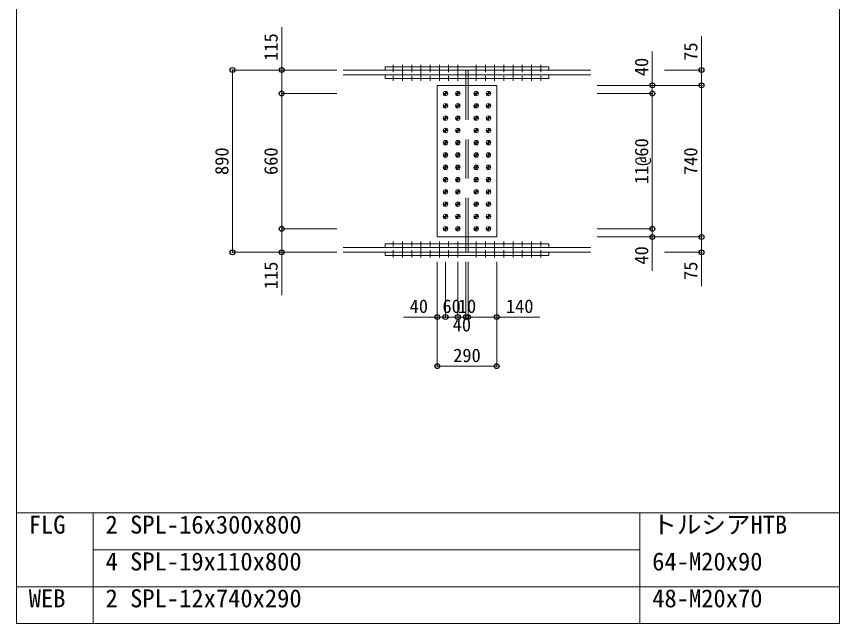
# Model space of a CAD drawing. Units: millimetres, scale not verified. Extents: x -8310 to 8310, y -4800 to 5700.
# Drawn here: x -8310 to -4290, y -4800 to -1836 of the extents above; entities that cross this region are included whole.
import ezdxf
from ezdxf.enums import TextEntityAlignment as Align

# ---------------------------------------------------------------- set-up
doc = ezdxf.new("R2010")
doc.units = ezdxf.units.MM
doc.header["$LTSCALE"] = 30
doc.header["$PDMODE"] = 32
doc.header["$PDSIZE"] = 24
doc.linetypes.add('DASHED1', pattern=[1.8, 1.2, -0.6])
doc.linetypes.add('USER2', pattern=[9.525, 6.35, -3.175])
doc.layers.add('0-0', color=7, linetype='Continuous')
doc.layers.add('0-2', color=7, linetype='Continuous')
for name, color, linetype, lineweight in [('0-1', 7, 'Continuous', 18), ('0-5', 7, 'Continuous', 18), ('0-6', 7, 'USER2', 18), ('0-8', 7, 'Continuous', 18), ('0-9', 7, 'Continuous', 18), ('0-A', 7, 'Continuous', 18), ('0-B', 7, 'Continuous', 18)]:
    doc.layers.add(name, color=color, linetype=linetype, lineweight=lineweight)
doc.styles.add('ＭＳ ゴシック', font='')
doc.styles.get('ＭＳ ゴシック').set_extended_font_data('MS Gothic')

msp = doc.modelspace()

# ---------------------------------------------------------------- linework, layer by layer
at = {"layer": '0-0'}
for p in [(-7254.5, -2097.25), (-7014.5, -2097.25), (-4964.5, -2097.25), (-5204.5, -2172.25), (-4964.5, -2172.25), (-7014.5, -2212.25), (-5204.5, -2212.25), (-7014.5, -2872.25), (-5204.5, -2872.25), (-5204.5, -2912.25), (-4964.5, -2912.25), (-7254.5, -2987.25), (-7014.5, -2987.25), (-4964.5, -2987.25), (-6254.5, -3303.25), (-6214.5, -3303.25), (-6154.5, -3303.25), (-6114.5, -3303.25), (-6104.5, -3303.25), (-5964.5, -3303.25), (-6254.5, -3543.25), (-5964.5, -3543.25)]:
    msp.add_point(p, dxfattribs=at)
at = {"layer": '0-1'}
for p, q in [((-8310, -4800), (-8310, 360)), ((-4290, -4800), (-4290, 360)), ((-8310, -4260), (-4290, -4260)), ((-7935, -4800), (-7935, -4260)), ((-5265, -4800), (-5265, -4260)), ((-7935, -4440), (-5265, -4440)), ((-8310, -4620), (-4290, -4620)), ((-8310, -4800), (-4290, -4800))]:
    msp.add_line(p, q, dxfattribs=at)
at = {"layer": '0-5'}
for p, q in [((-6509.5, -2081.25), (-5709.5, -2081.25)), ((-6509.5, -2097.25), (-6509.5, -2081.25)), ((-6714.5, -2097.25), (-6114.5, -2097.25)), ((-6509.5, -2120.25), (-5709.5, -2120.25)), ((-6509.5, -2139.25), (-6509.5, -2120.25)), ((-6104.5, -2097.25), (-5504.5, -2097.25)), ((-6104.5, -2120.25), (-6104.5, -2097.25)), ((-6104.5, -2120.25), (-5504.5, -2120.25)), ((-6114.5, -2172.25), (-6114.5, -2139.25)), ((-6104.5, -2172.25), (-6104.5, -2139.25)), ((-6254.5, -2172.25), (-5964.5, -2172.25)), ((-6254.5, -2912.25), (-6254.5, -2172.25)), ((-6114.5, -2945.25), (-6114.5, -2912.25)), ((-6104.5, -2945.25), (-6104.5, -2912.25)), ((-6714.5, -2964.25), (-6114.5, -2964.25)), ((-6509.5, -2945.25), (-6114.5, -2945.25)), ((-6509.5, -2964.25), (-6509.5, -2945.25)), ((-6509.5, -2964.25), (-6114.5, -2964.25)), ((-6114.5, -2945.25), (-5709.5, -2945.25)), ((-6114.5, -2964.25), (-5709.5, -2964.25)), ((-5709.5, -2964.25), (-5709.5, -2945.25)), ((-6509.5, -2987.25), (-6114.5, -2987.25)), ((-6509.5, -3003.25), (-6509.5, -2987.25)), ((-6509.5, -3003.25), (-6114.5, -3003.25)), ((-6114.5, -2987.25), (-5709.5, -2987.25)), ((-6114.5, -3003.25), (-5709.5, -3003.25)), ((-6104.5, -2987.25), (-5504.5, -2987.25)), ((-5709.5, -3003.25), (-5709.5, -2987.25))]:
    msp.add_line(p, q, dxfattribs=at)
for points in [[(-6509.5, -2097.25), (-5709.5, -2097.25), (-5709.5, -2081.25)], [(-6714.5, -2120.25), (-6114.5, -2120.25), (-6114.5, -2097.25)], [(-6509.5, -2139.25), (-5709.5, -2139.25), (-5709.5, -2120.25)], [(-6254.5, -2912.25), (-5964.5, -2912.25), (-5964.5, -2172.25)], [(-6714.5, -2987.25), (-6114.5, -2987.25), (-6114.5, -2964.25)], [(-6104.5, -2987.25), (-6104.5, -2964.25), (-5504.5, -2964.25)]]:
    msp.add_lwpolyline(points, dxfattribs=at)
at = {"layer": '0-6'}
for p, q in [((-6114.5, -2139.25), (-6114.5, -2120.25)), ((-6104.5, -2139.25), (-6104.5, -2120.25)), ((-6114.5, -2912.25), (-6114.5, -2172.25)), ((-6104.5, -2912.25), (-6104.5, -2172.25)), ((-6114.5, -2964.25), (-6114.5, -2945.25)), ((-6104.5, -2964.25), (-6104.5, -2945.25))]:
    msp.add_line(p, q, dxfattribs=at)
at = {"layer": '0-8'}
for p, q in [((-6223.84, -2221.59), (-6205.17, -2202.92)), ((-6214.5, -2223.25), (-6214.5, -2201.25)), ((-6163.84, -2221.59), (-6145.17, -2202.92)), ((-6154.5, -2223.25), (-6154.5, -2201.25)), ((-6073.84, -2221.59), (-6055.17, -2202.92)), ((-6064.5, -2223.25), (-6064.5, -2201.25)), ((-6013.84, -2221.59), (-5995.17, -2202.92)), ((-6004.5, -2223.25), (-6004.5, -2201.25)), ((-6225.5, -2212.25), (-6203.5, -2212.25)), ((-6165.5, -2212.25), (-6143.5, -2212.25)), ((-6075.5, -2212.25), (-6053.5, -2212.25)), ((-6015.5, -2212.25), (-5993.5, -2212.25)), ((-6225.5, -2272.25), (-6203.5, -2272.25)), ((-6223.84, -2281.59), (-6205.17, -2262.92)), ((-6214.5, -2283.25), (-6214.5, -2261.25)), ((-6165.5, -2272.25), (-6143.5, -2272.25)), ((-6163.84, -2281.59), (-6145.17, -2262.92)), ((-6154.5, -2283.25), (-6154.5, -2261.25)), ((-6075.5, -2272.25), (-6053.5, -2272.25)), ((-6073.84, -2281.59), (-6055.17, -2262.92)), ((-6064.5, -2283.25), (-6064.5, -2261.25)), ((-6015.5, -2272.25), (-5993.5, -2272.25)), ((-6013.84, -2281.59), (-5995.17, -2262.92)), ((-6004.5, -2283.25), (-6004.5, -2261.25)), ((-6223.84, -2341.59), (-6205.17, -2322.92)), ((-6214.5, -2343.25), (-6214.5, -2321.25)), ((-6163.84, -2341.59), (-6145.17, -2322.92)), ((-6154.5, -2343.25), (-6154.5, -2321.25)), ((-6073.84, -2341.59), (-6055.17, -2322.92)), ((-6064.5, -2343.25), (-6064.5, -2321.25)), ((-6013.84, -2341.59), (-5995.17, -2322.92)), ((-6004.5, -2343.25), (-6004.5, -2321.25)), ((-6225.5, -2332.25), (-6203.5, -2332.25)), ((-6165.5, -2332.25), (-6143.5, -2332.25)), ((-6075.5, -2332.25), (-6053.5, -2332.25)), ((-6015.5, -2332.25), (-5993.5, -2332.25)), ((-6225.5, -2392.25), (-6203.5, -2392.25)), ((-6223.84, -2401.59), (-6205.17, -2382.92)), ((-6214.5, -2403.25), (-6214.5, -2381.25)), ((-6165.5, -2392.25), (-6143.5, -2392.25)), ((-6163.84, -2401.59), (-6145.17, -2382.92)), ((-6154.5, -2403.25), (-6154.5, -2381.25)), ((-6075.5, -2392.25), (-6053.5, -2392.25)), ((-6073.84, -2401.59), (-6055.17, -2382.92)), ((-6064.5, -2403.25), (-6064.5, -2381.25)), ((-6015.5, -2392.25), (-5993.5, -2392.25)), ((-6013.84, -2401.59), (-5995.17, -2382.92)), ((-6004.5, -2403.25), (-6004.5, -2381.25)), ((-6223.84, -2461.59), (-6205.17, -2442.92)), ((-6214.5, -2463.25), (-6214.5, -2441.25)), ((-6163.84, -2461.59), (-6145.17, -2442.92)), ((-6154.5, -2463.25), (-6154.5, -2441.25)), ((-6073.84, -2461.59), (-6055.17, -2442.92)), ((-6064.5, -2463.25), (-6064.5, -2441.25)), ((-6013.84, -2461.59), (-5995.17, -2442.92)), ((-6004.5, -2463.25), (-6004.5, -2441.25)), ((-6225.5, -2452.25), (-6203.5, -2452.25)), ((-6165.5, -2452.25), (-6143.5, -2452.25)), ((-6075.5, -2452.25), (-6053.5, -2452.25)), ((-6015.5, -2452.25), (-5993.5, -2452.25)), ((-6225.5, -2512.25), (-6203.5, -2512.25)), ((-6223.84, -2521.59), (-6205.17, -2502.92)), ((-6214.5, -2523.25), (-6214.5, -2501.25)), ((-6165.5, -2512.25), (-6143.5, -2512.25)), ((-6163.84, -2521.59), (-6145.17, -2502.92)), ((-6154.5, -2523.25), (-6154.5, -2501.25)), ((-6075.5, -2512.25), (-6053.5, -2512.25)), ((-6073.84, -2521.59), (-6055.17, -2502.92)), ((-6064.5, -2523.25), (-6064.5, -2501.25)), ((-6015.5, -2512.25), (-5993.5, -2512.25)), ((-6013.84, -2521.59), (-5995.17, -2502.92)), ((-6004.5, -2523.25), (-6004.5, -2501.25)), ((-6225.5, -2572.25), (-6203.5, -2572.25)), ((-6223.84, -2581.59), (-6205.17, -2562.92)), ((-6214.5, -2583.25), (-6214.5, -2561.25)), ((-6165.5, -2572.25), (-6143.5, -2572.25)), ((-6163.84, -2581.59), (-6145.17, -2562.92)), ((-6154.5, -2583.25), (-6154.5, -2561.25)), ((-6075.5, -2572.25), (-6053.5, -2572.25)), ((-6073.84, -2581.59), (-6055.17, -2562.92)), ((-6064.5, -2583.25), (-6064.5, -2561.25)), ((-6015.5, -2572.25), (-5993.5, -2572.25)), ((-6013.84, -2581.59), (-5995.17, -2562.92)), ((-6004.5, -2583.25), (-6004.5, -2561.25)), ((-6225.5, -2632.25), (-6203.5, -2632.25)), ((-6223.84, -2641.59), (-6205.17, -2622.92)), ((-6214.5, -2643.25), (-6214.5, -2621.25)), ((-6165.5, -2632.25), (-6143.5, -2632.25)), ((-6163.84, -2641.59), (-6145.17, -2622.92)), ((-6154.5, -2643.25), (-6154.5, -2621.25)), ((-6075.5, -2632.25), (-6053.5, -2632.25)), ((-6073.84, -2641.59), (-6055.17, -2622.92)), ((-6064.5, -2643.25), (-6064.5, -2621.25)), ((-6015.5, -2632.25), (-5993.5, -2632.25)), ((-6013.84, -2641.59), (-5995.17, -2622.92)), ((-6004.5, -2643.25), (-6004.5, -2621.25)), ((-6225.5, -2692.25), (-6203.5, -2692.25)), ((-6223.84, -2701.59), (-6205.17, -2682.92)), ((-6214.5, -2703.25), (-6214.5, -2681.25)), ((-6165.5, -2692.25), (-6143.5, -2692.25)), ((-6163.84, -2701.59), (-6145.17, -2682.92)), ((-6154.5, -2703.25), (-6154.5, -2681.25)), ((-6075.5, -2692.25), (-6053.5, -2692.25)), ((-6073.84, -2701.59), (-6055.17, -2682.92)), ((-6064.5, -2703.25), (-6064.5, -2681.25)), ((-6015.5, -2692.25), (-5993.5, -2692.25)), ((-6013.84, -2701.59), (-5995.17, -2682.92)), ((-6004.5, -2703.25), (-6004.5, -2681.25)), ((-6225.5, -2752.25), (-6203.5, -2752.25)), ((-6223.84, -2761.59), (-6205.17, -2742.92)), ((-6214.5, -2763.25), (-6214.5, -2741.25)), ((-6165.5, -2752.25), (-6143.5, -2752.25)), ((-6163.84, -2761.59), (-6145.17, -2742.92)), ((-6154.5, -2763.25), (-6154.5, -2741.25)), ((-6075.5, -2752.25), (-6053.5, -2752.25)), ((-6073.84, -2761.59), (-6055.17, -2742.92)), ((-6064.5, -2763.25), (-6064.5, -2741.25)), ((-6015.5, -2752.25), (-5993.5, -2752.25)), ((-6013.84, -2761.59), (-5995.17, -2742.92)), ((-6004.5, -2763.25), (-6004.5, -2741.25)), ((-6225.5, -2812.25), (-6203.5, -2812.25)), ((-6223.84, -2821.59), (-6205.17, -2802.92)), ((-6214.5, -2823.25), (-6214.5, -2801.25)), ((-6165.5, -2812.25), (-6143.5, -2812.25)), ((-6163.84, -2821.59), (-6145.17, -2802.92)), ((-6154.5, -2823.25), (-6154.5, -2801.25)), ((-6075.5, -2812.25), (-6053.5, -2812.25)), ((-6073.84, -2821.59), (-6055.17, -2802.92)), ((-6064.5, -2823.25), (-6064.5, -2801.25)), ((-6015.5, -2812.25), (-5993.5, -2812.25)), ((-6013.84, -2821.59), (-5995.17, -2802.92)), ((-6004.5, -2823.25), (-6004.5, -2801.25)), ((-6225.5, -2872.25), (-6203.5, -2872.25)), ((-6223.84, -2881.59), (-6205.17, -2862.92)), ((-6214.5, -2883.25), (-6214.5, -2861.25)), ((-6165.5, -2872.25), (-6143.5, -2872.25)), ((-6163.84, -2881.59), (-6145.17, -2862.92)), ((-6154.5, -2883.25), (-6154.5, -2861.25)), ((-6075.5, -2872.25), (-6053.5, -2872.25)), ((-6073.84, -2881.59), (-6055.17, -2862.92)), ((-6064.5, -2883.25), (-6064.5, -2861.25)), ((-6015.5, -2872.25), (-5993.5, -2872.25)), ((-6013.84, -2881.59), (-5995.17, -2862.92)), ((-6004.5, -2883.25), (-6004.5, -2861.25))]:
    msp.add_line(p, q, dxfattribs=at)
at = {"layer": '0-9', "linetype": 'DASHED1'}
for p, q in [((-6469.5, -2071.25), (-6469.5, -2149.25)), ((-6379.5, -2071.25), (-6379.5, -2149.25)), ((-6289.5, -2071.25), (-6289.5, -2149.25)), ((-6199.5, -2071.25), (-6199.5, -2149.25)), ((-6019.5, -2071.25), (-6019.5, -2149.25)), ((-5929.5, -2071.25), (-5929.5, -2149.25)), ((-5839.5, -2071.25), (-5839.5, -2149.25)), ((-5749.5, -2071.25), (-5749.5, -2149.25)), ((-6469.5, -3013.25), (-6469.5, -2935.25)), ((-6379.5, -3013.25), (-6379.5, -2935.25)), ((-6289.5, -3013.25), (-6289.5, -2935.25)), ((-6199.5, -3013.25), (-6199.5, -2935.25)), ((-6019.5, -3013.25), (-6019.5, -2935.25)), ((-5929.5, -3013.25), (-5929.5, -2935.25)), ((-5839.5, -3013.25), (-5839.5, -2935.25)), ((-5749.5, -3013.25), (-5749.5, -2935.25))]:
    msp.add_line(p, q, dxfattribs=at)
at = {"layer": '0-9'}
for p, q in [((-6424.5, -2071.25), (-6424.5, -2149.25)), ((-6334.5, -2071.25), (-6334.5, -2149.25)), ((-6244.5, -2071.25), (-6244.5, -2149.25)), ((-6154.5, -2071.25), (-6154.5, -2149.25)), ((-6064.5, -2071.25), (-6064.5, -2149.25)), ((-5974.5, -2071.25), (-5974.5, -2149.25)), ((-5884.5, -2071.25), (-5884.5, -2149.25)), ((-5794.5, -2071.25), (-5794.5, -2149.25)), ((-6424.5, -3013.25), (-6424.5, -2935.25)), ((-6334.5, -3013.25), (-6334.5, -2935.25)), ((-6244.5, -3013.25), (-6244.5, -2935.25)), ((-6154.5, -3013.25), (-6154.5, -2935.25)), ((-6064.5, -3013.25), (-6064.5, -2935.25)), ((-5974.5, -3013.25), (-5974.5, -2935.25)), ((-5884.5, -3013.25), (-5884.5, -2935.25)), ((-5794.5, -3013.25), (-5794.5, -2935.25))]:
    msp.add_line(p, q, dxfattribs=at)
at = {"layer": '0-A'}
for p, q in [((-6744.5, -2097.25), (-7254.5, -2097.25)), ((-6744.5, -2097.25), (-7014.5, -2097.25)), ((-5144.57, -2097.25), (-4964.5, -2097.25)), ((-5474.5, -2172.25), (-5204.5, -2172.25)), ((-5474.5, -2172.25), (-4964.5, -2172.25)), ((-6744.5, -2212.25), (-7014.5, -2212.25)), ((-5474.5, -2212.25), (-5204.5, -2212.25)), ((-6744.5, -2872.25), (-7014.5, -2872.25)), ((-7014.5, -3197.25), (-7014.5, -2872.25)), ((-5474.5, -2872.25), (-5204.5, -2872.25)), ((-5204.5, -3077.25), (-5204.5, -2872.25)), ((-5474.5, -2912.25), (-5204.5, -2912.25)), ((-5474.5, -2912.25), (-4964.5, -2912.25)), ((-4964.5, -3152.25), (-4964.5, -2912.25)), ((-6744.5, -2987.25), (-7014.5, -2987.25)), ((-5144.57, -2987.25), (-4964.5, -2987.25)), ((-6254.5, -3033.25), (-6254.5, -3303.25)), ((-6254.5, -3033.25), (-6254.5, -3543.25)), ((-6214.5, -3033.25), (-6214.5, -3303.25)), ((-6214.5, -3033.25), (-6214.5, -3303.25)), ((-6154.5, -3033.25), (-6154.5, -3303.25)), ((-6154.5, -3033.25), (-6154.5, -3303.25)), ((-6114.5, -3033.25), (-6114.5, -3303.25)), ((-6114.5, -3033.25), (-6114.5, -3303.25)), ((-6104.5, -3033.25), (-6104.5, -3303.25)), ((-6104.5, -3033.25), (-6104.5, -3303.25)), ((-5964.5, -3033.25), (-5964.5, -3303.25)), ((-5964.5, -3033.25), (-5964.5, -3543.25)), ((-6419.5, -3303.25), (-6214.5, -3303.25)), ((-6214.5, -3303.25), (-6154.5, -3303.25)), ((-6154.5, -3303.25), (-6114.5, -3303.25)), ((-6114.5, -3303.25), (-6104.5, -3303.25)), ((-6104.5, -3303.25), (-5754.5, -3303.25)), ((-6254.5, -3543.25), (-5964.5, -3543.25))]:
    msp.add_line(p, q, dxfattribs=at)
for points in [[(-6744.5, -2212.25), (-7014.5, -2212.25), (-7014.5, -1887.25)], [(-5474.5, -2172.25), (-4964.5, -2172.25), (-4964.5, -1932.25)], [(-5474.5, -2212.25), (-5204.5, -2212.25), (-5204.5, -2007.25)], [(-6744.5, -2987.25), (-7254.5, -2987.25), (-7254.5, -2097.25)], [(-5474.5, -2912.25), (-4964.5, -2912.25), (-4964.5, -2172.25)], [(-6744.5, -2872.25), (-7014.5, -2872.25), (-7014.5, -2212.25)], [(-5474.5, -2872.25), (-5204.5, -2872.25), (-5204.5, -2212.25)]]:
    msp.add_lwpolyline(points, dxfattribs=at)
at = {"layer": '0-B'}
for centre in [(-6214.5, -2212.25), (-6154.5, -2212.25), (-6064.5, -2212.25), (-6004.5, -2212.25), (-6214.5, -2272.25), (-6154.5, -2272.25), (-6064.5, -2272.25), (-6004.5, -2272.25), (-6214.5, -2332.25), (-6154.5, -2332.25), (-6064.5, -2332.25), (-6004.5, -2332.25), (-6214.5, -2392.25), (-6154.5, -2392.25), (-6064.5, -2392.25), (-6004.5, -2392.25), (-6214.5, -2452.25), (-6154.5, -2452.25), (-6064.5, -2452.25), (-6004.5, -2452.25), (-6214.5, -2512.25), (-6154.5, -2512.25), (-6064.5, -2512.25), (-6004.5, -2512.25), (-6214.5, -2572.25), (-6154.5, -2572.25), (-6064.5, -2572.25), (-6004.5, -2572.25), (-6214.5, -2632.25), (-6154.5, -2632.25), (-6064.5, -2632.25), (-6004.5, -2632.25), (-6214.5, -2692.25), (-6154.5, -2692.25), (-6064.5, -2692.25), (-6004.5, -2692.25), (-6214.5, -2752.25), (-6154.5, -2752.25), (-6064.5, -2752.25), (-6004.5, -2752.25), (-6214.5, -2812.25), (-6154.5, -2812.25), (-6064.5, -2812.25), (-6004.5, -2812.25), (-6214.5, -2872.25), (-6154.5, -2872.25), (-6064.5, -2872.25), (-6004.5, -2872.25)]:
    msp.add_circle(centre, 11, dxfattribs=at)

# ---------------------------------------------------------------- texts
at = {"layer": '0-2', "style": 'ＭＳ ゴシック'}
for s, p in [('FLG', (-8250, -4387.2)), ('2', (-7875, -4387.2)), ('SPL-16x300x800', (-7755, -4387.2)), ('トルシアHTB', (-5205, -4387.2)), ('4', (-7875, -4567.2)), ('SPL-19x110x800', (-7755, -4567.2)), ('64-M20x90', (-5205, -4567.2)), ('WEB', (-8250, -4747.2)), ('2', (-7875, -4747.2)), ('SPL-12x740x290', (-7755, -4747.2)), ('48-M20x70', (-5205, -4747.2))]:
    msp.add_text(s, height=87.98, dxfattribs=at).set_placement(p, align=Align.BOTTOM_LEFT)
at = {"layer": '0-A', "style": 'ＭＳ ゴシック'}
for s, p in [('115', (-7014.5, -2052.25)), ('75', (-4964.5, -2052.25)), ('40', (-5204.5, -2127.25)), ('11@60', (-5204.5, -2654.75)), ('890', (-7254.5, -2609.75)), ('660', (-7014.5, -2609.75)), ('740', (-4964.5, -2609.75)), ('40', (-5204.5, -3047.25)), ('115', (-7014.5, -3167.25)), ('75', (-4964.5, -3122.25))]:
    msp.add_text(s, height=65.98, rotation=90, dxfattribs=at).set_placement(p, align=Align.BOTTOM_LEFT)
for s, p in [('40', (-6389.5, -3303.25)), ('60', (-6229.5, -3303.25)), ('10', (-6154.5, -3303.25)), ('140', (-5919.5, -3303.25)), ('40', (-6179.5, -3393.25)), ('290', (-6177, -3543.25))]:
    msp.add_text(s, height=65.98, dxfattribs=at).set_placement(p, align=Align.BOTTOM_LEFT)

doc.saveas('drawing.dxf')
